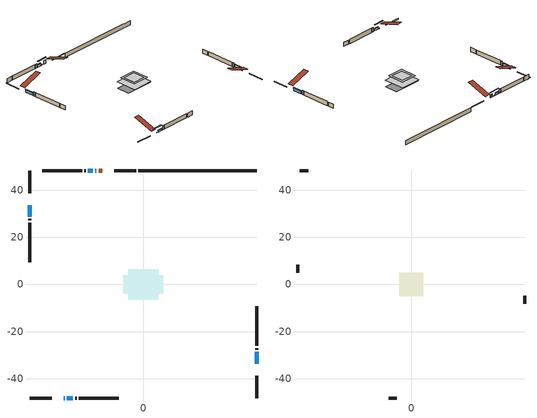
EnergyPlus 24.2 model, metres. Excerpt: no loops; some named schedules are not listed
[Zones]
conditioned space
 floor adiabatic (AdiabaticFloorConstruction): -6.38,-6.38 -6.38,6.38 6.38,6.38 6.38,-6.38 z1.06
 floor foundation (Slab1 construction): -8.53,-4 -8.53,4 8.53,4 8.53,-4 z-1.3
 floor foundation (Slab2 construction): -2.07,-2.07 -2.07,2.07 2.07,2.07 2.07,-2.07 z0
 wall outside (RimJoist1 construction): -2.96,48.1 -12.37,48.1 / -48.1,-48.1 -38.7,-48.1 / -48.1,48.1 -48.1,38.7 / 48.1,-48.1 48.1,-38.7 z1.06:1.36
 wall outside (AdiabaticWallConstruction 1): -17.42,48.1 -18.9,48.1 z1.06:3.09
 wall outside (AdiabaticWallConstruction): 48.1,-33.65 48.1,-28.5 z1.06:2.67; -48.1,33.65 -48.1,28.71 z1.06:2.61; -19.83,48.1 -20.4,48.1 / -33.65,-48.1 -33.36,-48.1 z1.06:1.42; -21.33,48.1 -23.47,48.1 z1.06:2.4; -32.44,-48.1 -29.82,-48.1 z1.06:2.16
 wall outside (Wall1 construction): -24.39,48.1 -25.01,48.1 / -28.89,-48.1 -28.27,-48.1 / -48.1,27.78 -48.1,27.17 / 48.1,-27.57 48.1,-26.96 z1.06:3.5
 wall outside (Wall2 construction): -25.94,48.1 -42.82,48.1 / -27.34,-48.1 -10.47,-48.1 / -48.1,26.24 -48.1,9.36 / 48.1,-26.03 48.1,-9.15 z1.06:3.5
 wall foundation (FoundationWall1 construction): -2.04,48.1,-1.3 -2.04,48.1,1.06 43.09,48.1,1.06 43.09,48.1,1 48.1,48.1,1 48.1,48.1,-1.3
 window (WindowConstruction): 48.1,-33.65 48.1,-28.5 z1.06:2.67
 window (WindowConstruction 3): -48.1,33.65 -48.1,28.71 z1.06:2.61
 window (WindowConstruction 4): -19.83,48.1 -20.4,48.1 z1.06:1.41
 window (WindowConstruction 5): -33.65,-48.1 -33.36,-48.1 z1.06:1.41
 window (WindowConstruction 1): -21.33,48.1 -23.47,48.1 z1.06:2.4
 window (WindowConstruction 2): -32.43,-48.1 -29.82,-48.1 z1.06:2.16
 door (Door): -17.42,48.1 -18.9,48.1 z1.06:3.09
 ceiling adiabatic (AdiabaticFloorConstruction): 6.38,-6.38 6.38,6.38 -6.38,6.38 -6.38,-6.38 z1.06
attic - vented
 floor to conditioned space (Floor1 construction Reversed): -3.73,-3.73 -3.73,3.73 3.73,3.73 3.73,-3.73 z3.5
 floor to conditioned space (Floor2 construction Reversed): -5.02,-5.02 -5.02,5.02 5.02,5.02 5.02,-5.02 z3.5
 wall outside (Wall3 construction): -43.74,48.1 -47.18,48.1 / -9.54,-48.1 -6.11,-48.1 / -48.1,8.43 -48.1,5 / 48.1,-8.22 48.1,-4.79 z1.06:3.5
 roof outside (Roof1 construction): -16.49,48.1,3.5 -16.49,35.97,7.54 -13.29,35.97,7.54 -13.29,48.1,3.5; -34.58,-48.1,3.5 -34.58,-35.97,7.54 -37.77,-35.97,7.54 -37.77,-48.1,3.5; -48.1,34.58,3.5 -35.97,34.58,7.54 -35.97,37.77,7.54 -48.1,37.77,3.5; 48.1,-34.58,3.5 35.97,-34.58,7.54 35.97,-37.77,7.54 48.1,-37.77,3.5
shading: 48.1,-28.3 48.1,-33.85 48.52,-33.85 48.52,-28.3 z2.87; -48.1,28.51 -48.1,33.85 -48.52,33.85 -48.52,28.51 z2.81; -23.53,48.1 -16.7,48.1 -16.7,48.52 -23.53,48.52 z4.54; -30.23,-48.1 -36.78,-48.1 -36.78,-48.52 -30.23,-48.52 z4.54; -23.67,48.1 -21.12,48.1 -21.12,48.52 -23.67,48.52 z2.6; -29.62,-48.1 -32.64,-48.1 -32.64,-48.52 -29.62,-48.52 z2.36
[Building]
Building 1: Terrain=Suburbs
[Site:Location]
Winnipeg Intl AP_MB: Latitude {deg}=49.91; Longitude {deg}=-97.24; Time Zone {hr}=-6; Elevation {m}=239; Keep Site Location Information=Yes
[Site:GroundTemperature:Shallow]
-2.46526, -5.11642, -5.32873, -4.07063, 0.979979, 6.00706, 10.3653, 13.1261, 13.3606, 11.1152, 6.8681, 1.99523
[Site:WaterMainsTemperature]
Calculation Method=Schedule; Temperature Schedule=mains temperature schedule
[Material] Roughness=Rough; Thermal Absorptance=0.9
Name | Thickness {m} | Conductivity {W/m-K} | Density {kg/m3} | Specific Heat {J/kg-K} | Solar Absorptance | Visible Absorptance
asphalt or fiberglass shingles | 0.00635 | 0.162714 | 1121.4 | 1465.45 | 0.84 | 0.84
ceiling loosefill ins | 0.169333 | 0.0480833 | 16.02 | 1046.75 | 0.7 | 0.7
ceiling loosefill ins 1 | 0.254 | 0.0480833 | 16.02 | 1046.75 | 0.7 | 0.7
ceiling stud and cavity | 0.1397 | 0.088744 | 65.682 | 1177.47 | 0.7 | 0.7
ceiling stud and cavity 1 | 0.1397 | 0.3212 | 65.682 | 1177.47 | 0.7 | 0.7
concrete 4.0 in. | 0.1016 | 1.803125 | 2242.8 | 837.4 | 0.7 | 0.7
concrete 8.0 in. | 0.2032 | 1.803125 | 2242.8 | 837.4 | 0.7 | 0.7
door material | 0.04445 | 0.053851 | 512.64 | 1214.23 | 0.7 | 0.7
exterior vertical ins | 0.107807 | 0.029427 | 32.04 | 1214.23 | 0.7 | 0.7
floor covering | 0.0127 | 0.0433444 | 54.468 | 1339.84 | 0.6 | 0.6
floor rigid ins; wall rigid ins 1 | 0.512978 | 0.029427 | 32.04 | 1214.23 | 0.7 | 0.7
floor stud and cavity | 0.1397 | 1.75129 | 37.0049 | 1207.88 | 0.7 | 0.7
furniture material conditioned space 1 | 0.1524 | 0.115458 | 640.8 | 1214.23 | 0.6 | 0.6
gypsum board | 0.0127 | 0.160291 | 801 | 837.4 | 0.6 | 0.6
gypsum board 1 | 0.0127 | 0.160291 | 801 | 837.4 | 0.7 | 0.7
osb sheathing 0.5 in. | 0.0127 | 0.115458 | 512.64 | 1214.23 | 0.7 | 0.7
osb sheathing 0.75 in. | 0.01905 | 0.115458 | 512.64 | 1214.23 | 0.7 | 0.7
osb sheathing 2.0 in. | 0.0508 | 0.115458 | 512.64 | 1214.23 | 0.7 | 0.7
rim joist rigid ins; wall rigid ins | 0.051816 | 0.029427 | 32.04 | 1214.23 | 0.7 | 0.7
rim joist stud and cavity | 0.0508 | 0.0407152 | 125.044 | 1163.47 | 0.6 | 0.6
wall stud and cavity | 0.1397 | 0.334772 | 139.0536 | 1170.24 | 0.7 | 0.7
wall stud and cavity 1 | 0.1397 | 0.203435 | 139.0536 | 1170.24 | 0.7 | 0.7
wall stud and cavity 2 | 0.0889 | 6.1454 | 50.32683 | 1063.81 | 0.6 | 0.6
wall stud and cavity 3 | 0.0889 | 0.380278 | 52.3479 | 1209.89 | 0.7 | 0.7
wall stud and cavity 4 | 0.0889 | 0.391764 | 83.0341 | 1211.67 | 0.7 | 0.7
wood siding | 0.0254 | 0.102417 | 544.68 | 1172.36 | 0.4 | 0.4
wood siding 1 | 0.00254 | 0.102417 | 544.68 | 1172.36 | 0.4 | 0.4
wood siding 2; wood siding 3; wood siding 4 | 0.0254 | 0.102417 | 544.68 | 1172.36 | 0.7 | 0.7
[WindowMaterial:SimpleGlazingSystem]
Name | U-Factor {W/m2-K} | Solar Heat Gain Coefficient
WindowMaterial | 2.11335 | 0.64
WindowMaterial 1 | 2.15821 | 0.62
WindowMaterial 2 | 2.21499 | 0.6
WindowMaterial 3 | 2.12244 | 0.63
WindowMaterial 4 | 2.677177 | 0.4
[Construction]
AdiabaticFloorConstruction: floor stud and cavity, floor rigid ins, osb sheathing 0.75 in., floor covering
AdiabaticWallConstruction: wood siding 3, wall rigid ins 1, wall stud and cavity 3, gypsum board
AdiabaticWallConstruction 1: wood siding 4, wall rigid ins 1, wall stud and cavity 3, gypsum board
Door: door material
Floor1 construction Reversed: gypsum board, ceiling stud and cavity, ceiling loosefill ins
Floor2 construction Reversed: gypsum board, ceiling stud and cavity 1, ceiling loosefill ins 1
FoundationWall1 construction: concrete 8.0 in., gypsum board 1
furniture construction conditioned space 1: furniture material conditioned space 1
PartitionWallConstruction: gypsum board, wall stud and cavity 4, gypsum board
RimJoist1 construction: wood siding 2, rim joist rigid ins, osb sheathing 2.0 in., rim joist stud and cavity
Roof1 construction: asphalt or fiberglass shingles
Slab1 construction; Slab2 construction: concrete 4.0 in.
Wall1 construction: wood siding, wall rigid ins, osb sheathing 0.5 in., wall stud and cavity, gypsum board
Wall2 construction: wood siding, wall rigid ins, osb sheathing 0.5 in., wall stud and cavity 1, gypsum board
Wall3 construction: wood siding 1, wall stud and cavity 2
WindowConstruction: WindowMaterial
WindowConstruction 1: WindowMaterial 1
WindowConstruction 2: WindowMaterial 2
WindowConstruction 3: WindowMaterial 3
WindowConstruction 4; WindowConstruction 5: WindowMaterial 4
[Zone] Multiplier=1; Part of Total Floor Area=Yes
Name | Volume {m3}
attic - vented | 103.275
conditioned space | 747.9
[Space]
Name | Zone | Volume {m3}
attic - vented 1 | attic - vented | 103.275
conditioned space 1 | conditioned space | 747.9
[ZoneInfiltration:EffectiveLeakageArea]
infil attic - vented 1: Zone or Space=attic - vented 1; Schedule=Always On Discrete; Effective Air Leakage Area {cm2}=5219.67; Stack Coefficient=0.000450838; Wind Coefficient=1.4346e-05
[ZoneMixing]
whole house fan mix: Zone or Space=attic - vented; Schedule=Always On Continuous; Design Flow Rate Calculation Method=Flow/Zone; Design Flow Rate {m3/s}=0; Source Zone or Space=conditioned space
[SurfaceProperty:ExposedFoundationPerimeter] Exposed Perimeter Calculation Method=TotalExposedPerimeter
Name | Total Exposed Perimeter {m}
Slab1 | 50.14
Slab2 | 15.85
[InternalMass] Zone or ZoneList=conditioned space; Space or SpaceList=conditioned space 1
Name | Construction | Surface Area {m2}
furniture mass conditioned space 1 | furniture construction conditioned space 1 | 126.536
partition wall mass | PartitionWallConstruction | 316.339
[Lights]
interior lighting: Zone or ZoneList or Space or SpaceList=conditioned space 1; Schedule=interior lighting schedule; Design Level Calculation Method=LightingLevel; Lighting Level {W}=343.2; Return Air Fraction=0; Fraction Radiant=0.6; Fraction Visible=0.2; Fraction Replaceable=1
[People]
occupants: Zone or ZoneList or Space or SpaceList=conditioned space 1; Number of People Schedule=occupants schedule; Number of People Calculation Method=People; Number of People=3; Fraction Radiant=0.314171; Sensible Heat Fraction=0.56303; Activity Level Schedule=occupants activity schedule; Carbon Dioxide Generation Rate {m3/s-W}=0; Enable ASHRAE 55 Comfort Warnings=No; Mean Radiant Temperature Calculation Type=EnclosureAveraged
[ElectricEquipment] Zone or ZoneList or Space or SpaceList=conditioned space 1; Design Level Calculation Method=EquipmentLevel
Name | Schedule | Design Level {W} | Fraction Latent | Fraction Radiant | Fraction Lost
clothes dryer | clothes dryer schedule | 140.772 | 0.015 | 0.081 | 0.85
clothes washer | clothes washer schedule | 32.1985 | 0.03 | 0.162 | 0.7
cooking range | cooking range schedule | 215.147 | 0.08 | 0.432 | 0.2
dishwasher | dishwasher schedule | 66.8632 | 0.3 | 0.18 | 0.4
fridge | fridge schedule | 72.9452 | 0 | 0.6 | 0
mech vent house fan | mech vent house fan schedule | 125 | 0 | 0 | 0.5
mech vent house fan cfis | mech vent house fan cfis schedule | 0 | 0 | 0 | 0
misc plug loads | misc plug loads schedule | 494.7 | 0.045 | 0.513 | 0.1
whole house fan | Always On Discrete | 0 | 0 | 0 | 1
[OtherEquipment] Zone or ZoneList or Space or SpaceList=conditioned space 1; Design Level Calculation Method=EquipmentLevel
Name | Fuel Type | Schedule | Design Level {W} | Fraction Latent | Fraction Radiant | Fraction Lost
clothes dryer 1 | Electricity | clothes dryer schedule | 0 | 0.015 | 0.081 | 0.85
cooking range 1 | Electricity | cooking range schedule | 0 | 0.08 | 0.432 | 0.2
general water use latent | None | general water use schedule | 62.594 | 1 | 0 | 0
general water use sensible | None | general water use schedule | -61.6891 | 0 | 0.6 | 0
mech vent house fan latent load | None | Always On Discrete | 0 | 1 | 0 | 0
mech vent house fan sensible load | None | Always On Discrete | 0 | 0 | 0 | 0
water heater energy adjustment1 | Electricity | Always On Discrete | 0.01 | 0 | 0 | 1
[ZoneInfiltration:DesignFlowRate] Zone or ZoneList or Space or SpaceList=conditioned space 1; Schedule=Always On Discrete; Design Flow Rate Calculation Method=Flow/Zone; Design Flow Rate {m3/s}=0
infil flow; natural vent flow; whole house fan flow
[AvailabilityManager:Scheduled]
central ac and furnace airloop Availability Manager: Schedule=Always On Discrete
[Foundation:Kiva] Initial Indoor Air Temperature {C}=21; Wall Depth Below Slab {m}=0.2032
Name | Wall Height Above Grade {m} | Custom Block Material Name 1 | Custom Block Depth 1 {m} | Custom Block X Position 1 {m} | Custom Block Z Position 1 {m}
Foundation Kiva 1 | 1.06 | exterior vertical ins | 2.36001 | 0.2159 | 0
Foundation Kiva 2 | 0.1016
[Foundation:Kiva:Settings]
Soil Conductivity {W/m-K}=0.849921; Soil Density {kg/m3}=1842.3; Soil Specific Heat {J/kg-K}=418.7; Ground Solar Absorptivity=0.9; Ground Thermal Absorptivity=0.9; Ground Surface Roughness {m}=0.03; Far-Field Width {m}=40; Deep-Ground Boundary Condition=ZeroFlux; Deep-Ground Depth {m}=40; Minimum Cell Dimension {m}=0.2; Maximum Cell Growth Coefficient=3; Simulation Timestep=Timestep
[Exterior:Lights]
exterior lighting: Schedule=exterior lighting schedule; Design Level {W}=75.6
[EnergyManagementSystem:GlobalVariable]
central_ac_and_furnace_airloop_Fan_RTF
infil_program_Qfan
infil_program_Qinf
natural_vent_program_Qnv
natural_vent_program_Qwhf
[EnergyManagementSystem:Sensor]
Name | Output:Variable or Output:Meter Index Key | Output:Variable or Output:Meter
airflow_gain | infil flow | Infiltration Sensible Heat Gain Energy
airflow_gain_1 | natural vent flow | Infiltration Sensible Heat Gain Energy
airflow_gain_2 | whole house fan flow | Infiltration Sensible Heat Gain Energy
airflow_loss | infil flow | Infiltration Sensible Heat Loss Energy
airflow_loss_1 | natural vent flow | Infiltration Sensible Heat Loss Energy
airflow_loss_2 | whole house fan flow | Infiltration Sensible Heat Loss Energy
clg_load_cond |  | Cooling:EnergyTransfer:Zone:CONDITIONED SPACE
clg_sp_s; clg_sp_s_1 | cooling setpoint | Schedule Value
clothes_dryer_exhaust_0_sch_s | clothes dryer exhaust 0 schedule | Schedule Value
cool_season | cooling season schedule | Schedule Value
htg_load_cond |  | Heating:EnergyTransfer:Zone:CONDITIONED SPACE
htg_sp_s; htg_sp_s_1 | heating setpoint | Schedule Value
ig_ee_conv | clothes dryer | Electric Equipment Convective Heating Energy
ig_ee_conv_2 | cooking range | Electric Equipment Convective Heating Energy
ig_ee_conv_4 | fridge | Electric Equipment Convective Heating Energy
ig_ee_conv_5 | misc plug loads | Electric Equipment Convective Heating Energy
ig_ee_conv_6 | whole house fan | Electric Equipment Convective Heating Energy
ig_ee_rad | clothes dryer | Electric Equipment Radiant Heating Energy
ig_ee_rad_2 | cooking range | Electric Equipment Radiant Heating Energy
ig_ee_rad_4 | fridge | Electric Equipment Radiant Heating Energy
ig_ee_rad_5 | misc plug loads | Electric Equipment Radiant Heating Energy
ig_ee_rad_6 | whole house fan | Electric Equipment Radiant Heating Energy
ig_lgt_conv | interior lighting | Lights Convective Heating Energy
ig_lgt_rad | interior lighting | Lights Radiant Heating Energy
ig_lgt_vis | interior lighting | Lights Visible Radiation Heating Energy
ig_oe_conv | clothes dryer 1 | Other Equipment Convective Heating Energy
ig_oe_conv_1 | cooking range 1 | Other Equipment Convective Heating Energy
ig_oe_conv_2 | general water use latent | Other Equipment Convective Heating Energy
ig_oe_conv_3 | general water use sensible | Other Equipment Convective Heating Energy
ig_oe_conv_4 | water heater energy adjustment1 | Other Equipment Convective Heating Energy
ig_oe_rad | clothes dryer 1 | Other Equipment Radiant Heating Energy
ig_oe_rad_1 | cooking range 1 | Other Equipment Radiant Heating Energy
ig_oe_rad_2 | general water use latent | Other Equipment Radiant Heating Energy
ig_oe_rad_3 | general water use sensible | Other Equipment Radiant Heating Energy
ig_oe_rad_4 | water heater energy adjustment1 | Other Equipment Radiant Heating Energy
ig_ppl_conv | occupants | People Convective Heating Energy
ig_ppl_rad | occupants | People Radiant Heating Energy
im_conv | furniture mass conditioned space 1 | Surface Inside Face Convection Heat Gain Energy
im_conv_1 | partition wall mass | Surface Inside Face Convection Heat Gain Energy
im_ig | furniture mass conditioned space 1 | Surface Inside Face Internal Gains Radiation Heat Gain Energy
im_ig_1 | partition wall mass | Surface Inside Face Internal Gains Radiation Heat Gain Energy
im_lgt | furniture mass conditioned space 1 | Surface Inside Face Lights Radiation Heat Gain Energy
im_lgt_1 | partition wall mass | Surface Inside Face Lights Radiation Heat Gain Energy
im_sol | furniture mass conditioned space 1 | Surface Inside Face Solar Radiation Heat Gain Energy
im_sol_1 | partition wall mass | Surface Inside Face Solar Radiation Heat Gain Energy
im_surf | furniture mass conditioned space 1 | Surface Inside Face Net Surface Thermal Radiation Heat Gain Energy
im_surf_1 | partition wall mass | Surface Inside Face Net Surface Thermal Radiation Heat Gain Energy
mv_conv | mech vent house fan | Electric Equipment Convective Heating Energy
mv_conv_1 | mech vent house fan cfis | Electric Equipment Convective Heating Energy
mv_conv_2 | mech vent house fan latent load | Other Equipment Convective Heating Energy
mv_conv_3 | mech vent house fan sensible load | Other Equipment Convective Heating Energy
mv_rad | mech vent house fan | Electric Equipment Radiant Heating Energy
mv_rad_1 | mech vent house fan cfis | Electric Equipment Radiant Heating Energy
mv_rad_2 | mech vent house fan latent load | Other Equipment Radiant Heating Energy
mv_rad_3 | mech vent house fan sensible load | Other Equipment Radiant Heating Energy
natural_vent_s | natural vent schedule | Schedule Value
out_pb_s |  | Site Outdoor Air Barometric Pressure
out_wt_s |  | Site Outdoor Air Humidity Ratio
site_vw_s |  | Site Wind Speed
ss_back_out | Window1 | Surface Window Shortwave from Zone Back Out Window Heat Transfer Rate
ss_back_out_1 | Window10 | Surface Window Shortwave from Zone Back Out Window Heat Transfer Rate
ss_back_out_2 | Window14 | Surface Window Shortwave from Zone Back Out Window Heat Transfer Rate
ss_back_out_3 | Window16 | Surface Window Shortwave from Zone Back Out Window Heat Transfer Rate
ss_back_out_4 | Window5 | Surface Window Shortwave from Zone Back Out Window Heat Transfer Rate
ss_back_out_5 | Window7 | Surface Window Shortwave from Zone Back Out Window Heat Transfer Rate
ss_conv | Door1 | Surface Inside Face Convection Heat Gain Energy
ss_conv_1 | Window1 | Surface Inside Face Convection Heat Gain Energy
ss_conv_2 | Window10 | Surface Inside Face Convection Heat Gain Energy
ss_conv_3 | Window14 | Surface Inside Face Convection Heat Gain Energy
ss_conv_4 | Window16 | Surface Inside Face Convection Heat Gain Energy
ss_conv_5 | Window5 | Surface Inside Face Convection Heat Gain Energy
ss_conv_6 | Window7 | Surface Inside Face Convection Heat Gain Energy
ss_ig | Door1 | Surface Inside Face Internal Gains Radiation Heat Gain Energy
ss_ig_1 | Window1 | Surface Inside Face Internal Gains Radiation Heat Gain Energy
ss_ig_2 | Window10 | Surface Inside Face Internal Gains Radiation Heat Gain Energy
ss_ig_3 | Window14 | Surface Inside Face Internal Gains Radiation Heat Gain Energy
ss_ig_4 | Window16 | Surface Inside Face Internal Gains Radiation Heat Gain Energy
ss_ig_5 | Window5 | Surface Inside Face Internal Gains Radiation Heat Gain Energy
ss_ig_6 | Window7 | Surface Inside Face Internal Gains Radiation Heat Gain Energy
ss_lgt | Door1 | Surface Inside Face Lights Radiation Heat Gain Energy
ss_sol | Door1 | Surface Inside Face Solar Radiation Heat Gain Energy
ss_surf | Door1 | Surface Inside Face Net Surface Thermal Radiation Heat Gain Energy
ss_surf_1 | Window1 | Surface Inside Face Net Surface Thermal Radiation Heat Gain Energy
ss_surf_2 | Window10 | Surface Inside Face Net Surface Thermal Radiation Heat Gain Energy
ss_surf_3 | Window14 | Surface Inside Face Net Surface Thermal Radiation Heat Gain Energy
ss_surf_4 | Window16 | Surface Inside Face Net Surface Thermal Radiation Heat Gain Energy
ss_surf_5 | Window5 | Surface Inside Face Net Surface Thermal Radiation Heat Gain Energy
ss_surf_6 | Window7 | Surface Inside Face Net Surface Thermal Radiation Heat Gain Energy
ss_trans_in | Window1 | Surface Window Transmitted Solar Radiation Rate
ss_trans_in_1 | Window10 | Surface Window Transmitted Solar Radiation Rate
ss_trans_in_2 | Window14 | Surface Window Transmitted Solar Radiation Rate
ss_trans_in_3 | Window16 | Surface Window Transmitted Solar Radiation Rate
ss_trans_in_4 | Window5 | Surface Window Transmitted Solar Radiation Rate
ss_trans_in_5 | Window7 | Surface Window Transmitted Solar Radiation Rate
ss_trans_out | Window1 | Surface Inside Face Initial Transmitted Diffuse Transmitted Out Window Solar Radiation Rate
ss_trans_out_1 | Window10 | Surface Inside Face Initial Transmitted Diffuse Transmitted Out Window Solar Radiation Rate
ss_trans_out_2 | Window14 | Surface Inside Face Initial Transmitted Diffuse Transmitted Out Window Solar Radiation Rate
ss_trans_out_3 | Window16 | Surface Inside Face Initial Transmitted Diffuse Transmitted Out Window Solar Radiation Rate
ss_trans_out_4 | Window5 | Surface Inside Face Initial Transmitted Diffuse Transmitted Out Window Solar Radiation Rate
ss_trans_out_5 | Window7 | Surface Inside Face Initial Transmitted Diffuse Transmitted Out Window Solar Radiation Rate
s_conv | Floor1 | Surface Inside Face Convection Heat Gain Energy
s_conv_1 | Floor2 | Surface Inside Face Convection Heat Gain Energy
s_conv_10 | Slab2 | Surface Inside Face Convection Heat Gain Energy
s_conv_11 | Wall1:0 | Surface Inside Face Convection Heat Gain Energy
s_conv_12 | Wall1:180 | Surface Inside Face Convection Heat Gain Energy
s_conv_13 | Wall1:270 | Surface Inside Face Convection Heat Gain Energy
s_conv_14 | Wall1:90 | Surface Inside Face Convection Heat Gain Energy
s_conv_15 | Wall2:0 | Surface Inside Face Convection Heat Gain Energy
s_conv_16 | Wall2:180 | Surface Inside Face Convection Heat Gain Energy
s_conv_17 | Wall2:270 | Surface Inside Face Convection Heat Gain Energy
s_conv_18 | Wall2:90 | Surface Inside Face Convection Heat Gain Energy
s_conv_2 | FoundationWall1 | Surface Inside Face Convection Heat Gain Energy
s_conv_3 | inferred conditioned ceiling | Surface Inside Face Convection Heat Gain Energy
s_conv_4 | inferred conditioned floor | Surface Inside Face Convection Heat Gain Energy
s_conv_5 | RimJoist1:0 | Surface Inside Face Convection Heat Gain Energy
s_conv_6 | RimJoist1:180 | Surface Inside Face Convection Heat Gain Energy
s_conv_7 | RimJoist1:270 | Surface Inside Face Convection Heat Gain Energy
s_conv_8 | RimJoist1:90 | Surface Inside Face Convection Heat Gain Energy
s_conv_9 | Slab1 | Surface Inside Face Convection Heat Gain Energy
s_ig | Floor1 | Surface Inside Face Internal Gains Radiation Heat Gain Energy
s_ig_1 | Floor2 | Surface Inside Face Internal Gains Radiation Heat Gain Energy
s_ig_10 | Slab2 | Surface Inside Face Internal Gains Radiation Heat Gain Energy
s_ig_11 | Wall1:0 | Surface Inside Face Internal Gains Radiation Heat Gain Energy
s_ig_12 | Wall1:180 | Surface Inside Face Internal Gains Radiation Heat Gain Energy
s_ig_13 | Wall1:270 | Surface Inside Face Internal Gains Radiation Heat Gain Energy
s_ig_14 | Wall1:90 | Surface Inside Face Internal Gains Radiation Heat Gain Energy
s_ig_15 | Wall2:0 | Surface Inside Face Internal Gains Radiation Heat Gain Energy
s_ig_16 | Wall2:180 | Surface Inside Face Internal Gains Radiation Heat Gain Energy
s_ig_17 | Wall2:270 | Surface Inside Face Internal Gains Radiation Heat Gain Energy
s_ig_18 | Wall2:90 | Surface Inside Face Internal Gains Radiation Heat Gain Energy
s_ig_2 | FoundationWall1 | Surface Inside Face Internal Gains Radiation Heat Gain Energy
s_ig_3 | inferred conditioned ceiling | Surface Inside Face Internal Gains Radiation Heat Gain Energy
s_ig_4 | inferred conditioned floor | Surface Inside Face Internal Gains Radiation Heat Gain Energy
s_ig_5 | RimJoist1:0 | Surface Inside Face Internal Gains Radiation Heat Gain Energy
s_ig_6 | RimJoist1:180 | Surface Inside Face Internal Gains Radiation Heat Gain Energy
s_ig_7 | RimJoist1:270 | Surface Inside Face Internal Gains Radiation Heat Gain Energy
s_ig_8 | RimJoist1:90 | Surface Inside Face Internal Gains Radiation Heat Gain Energy
s_ig_9 | Slab1 | Surface Inside Face Internal Gains Radiation Heat Gain Energy
s_lgt | Floor1 | Surface Inside Face Lights Radiation Heat Gain Energy
s_lgt_1 | Floor2 | Surface Inside Face Lights Radiation Heat Gain Energy
s_lgt_10 | Slab2 | Surface Inside Face Lights Radiation Heat Gain Energy
s_lgt_11 | Wall1:0 | Surface Inside Face Lights Radiation Heat Gain Energy
s_lgt_12 | Wall1:180 | Surface Inside Face Lights Radiation Heat Gain Energy
s_lgt_13 | Wall1:270 | Surface Inside Face Lights Radiation Heat Gain Energy
s_lgt_14 | Wall1:90 | Surface Inside Face Lights Radiation Heat Gain Energy
s_lgt_15 | Wall2:0 | Surface Inside Face Lights Radiation Heat Gain Energy
s_lgt_16 | Wall2:180 | Surface Inside Face Lights Radiation Heat Gain Energy
s_lgt_17 | Wall2:270 | Surface Inside Face Lights Radiation Heat Gain Energy
s_lgt_18 | Wall2:90 | Surface Inside Face Lights Radiation Heat Gain Energy
s_lgt_2 | FoundationWall1 | Surface Inside Face Lights Radiation Heat Gain Energy
s_lgt_3 | inferred conditioned ceiling | Surface Inside Face Lights Radiation Heat Gain Energy
s_lgt_4 | inferred conditioned floor | Surface Inside Face Lights Radiation Heat Gain Energy
s_lgt_5 | RimJoist1:0 | Surface Inside Face Lights Radiation Heat Gain Energy
s_lgt_6 | RimJoist1:180 | Surface Inside Face Lights Radiation Heat Gain Energy
s_lgt_7 | RimJoist1:270 | Surface Inside Face Lights Radiation Heat Gain Energy
s_lgt_8 | RimJoist1:90 | Surface Inside Face Lights Radiation Heat Gain Energy
s_lgt_9 | Slab1 | Surface Inside Face Lights Radiation Heat Gain Energy
s_sol | Floor1 | Surface Inside Face Solar Radiation Heat Gain Energy
s_sol_1 | Floor2 | Surface Inside Face Solar Radiation Heat Gain Energy
s_sol_10 | Slab2 | Surface Inside Face Solar Radiation Heat Gain Energy
s_sol_11 | Wall1:0 | Surface Inside Face Solar Radiation Heat Gain Energy
s_sol_12 | Wall1:180 | Surface Inside Face Solar Radiation Heat Gain Energy
s_sol_13 | Wall1:270 | Surface Inside Face Solar Radiation Heat Gain Energy
s_sol_14 | Wall1:90 | Surface Inside Face Solar Radiation Heat Gain Energy
s_sol_15 | Wall2:0 | Surface Inside Face Solar Radiation Heat Gain Energy
s_sol_16 | Wall2:180 | Surface Inside Face Solar Radiation Heat Gain Energy
s_sol_17 | Wall2:270 | Surface Inside Face Solar Radiation Heat Gain Energy
s_sol_18 | Wall2:90 | Surface Inside Face Solar Radiation Heat Gain Energy
s_sol_2 | FoundationWall1 | Surface Inside Face Solar Radiation Heat Gain Energy
s_sol_3 | inferred conditioned ceiling | Surface Inside Face Solar Radiation Heat Gain Energy
s_sol_4 | inferred conditioned floor | Surface Inside Face Solar Radiation Heat Gain Energy
s_sol_5 | RimJoist1:0 | Surface Inside Face Solar Radiation Heat Gain Energy
s_sol_6 | RimJoist1:180 | Surface Inside Face Solar Radiation Heat Gain Energy
s_sol_7 | RimJoist1:270 | Surface Inside Face Solar Radiation Heat Gain Energy
s_sol_8 | RimJoist1:90 | Surface Inside Face Solar Radiation Heat Gain Energy
s_sol_9 | Slab1 | Surface Inside Face Solar Radiation Heat Gain Energy
